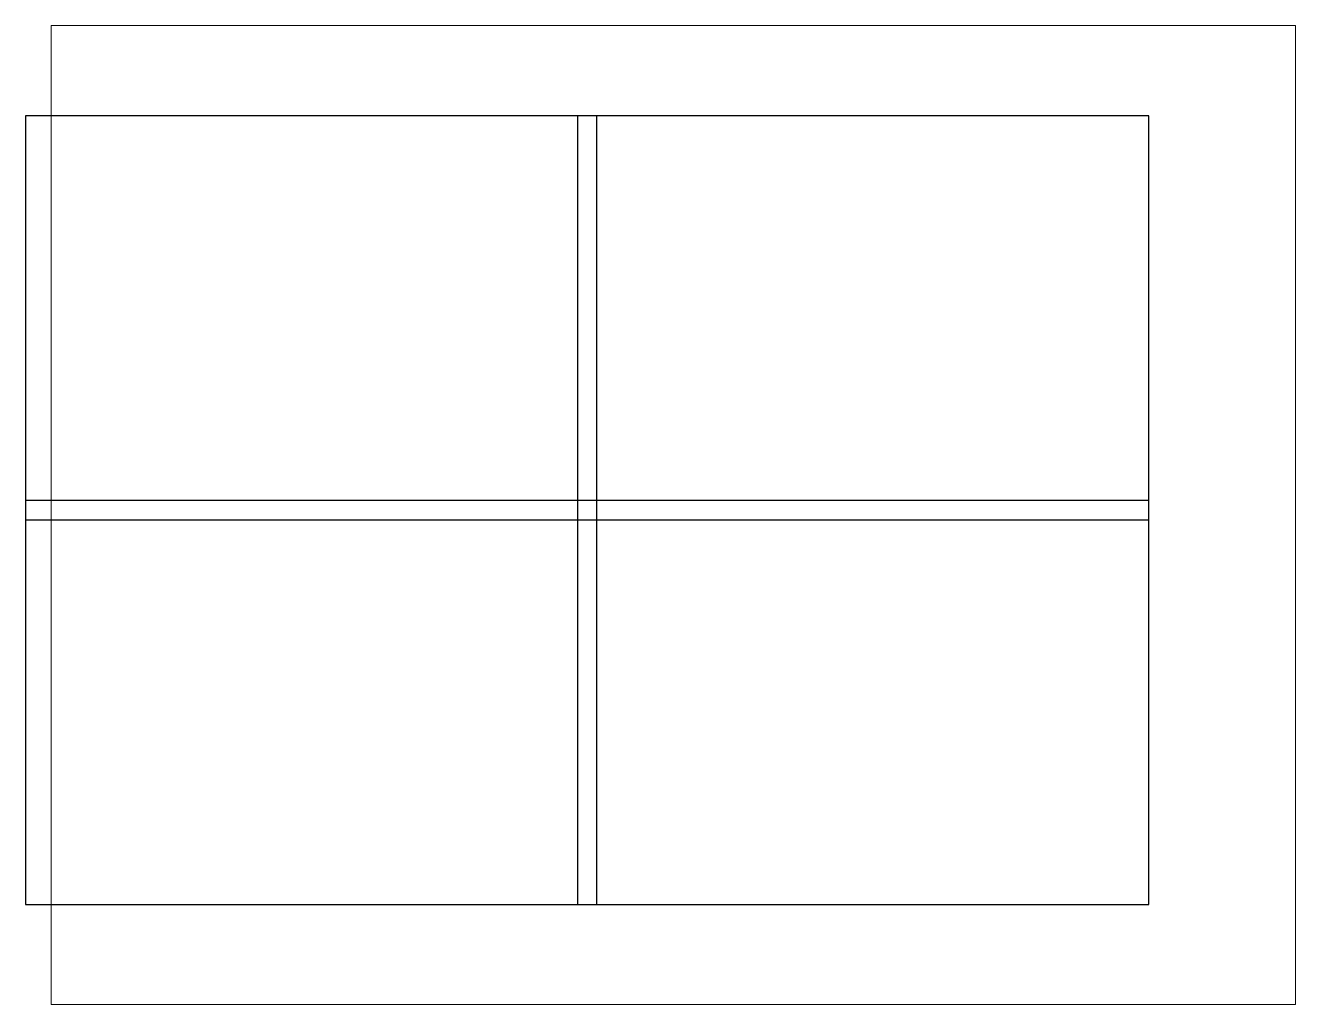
# Paper-space layout 'Présentation1' of a CAD drawing. Extents: x -85 to 576, y -63 to 446.
import ezdxf

# ---------------------------------------------------------------- set-up
doc = ezdxf.new("R2010")
doc.units = 0
doc.header["$LTSCALE"] = 4.2
doc.header["$MEASUREMENT"] = 0
doc.layers.add('non imprimable', color=9, linetype='Continuous')

psp = doc.layouts.new('Présentation1')

# ---------------------------------------------------------------- linework, layer by layer
at = {"layer": 'non imprimable'}
for points in [[(212.447618, 189.235456), (212.447618, 399.235456), (-84.552382, 399.235456), (-84.552382, 189.235456)], [(499.447618, 189.235456), (499.447618, 399.235456), (202.447618, 399.235456), (202.447618, 189.235456)], [(212.447618, -10.764544), (212.447618, 199.235456), (-84.552382, 199.235456), (-84.552382, -10.764544)], [(499.447618, -10.764544), (499.447618, 199.235456), (202.447618, 199.235456), (202.447618, -10.764544)]]:
    psp.add_lwpolyline(points, close=True, dxfattribs=at)

# ---------------------------------------------------------------- viewports
at = {"layer": 'non imprimable', "linetype": 'Continuous'}
psp.add_viewport(center=(252.314857, 191.675429), size=(646.842403, 509.13285), view_center_point=(273.367245, 194.939978), view_height=509.132862, dxfattribs=at)

doc.saveas('drawing.dxf')
